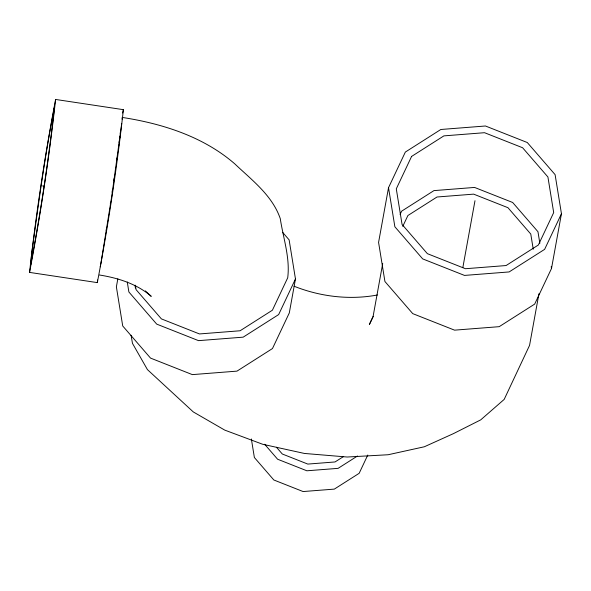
<?xml version="1.0" encoding="UTF-8"?>
<svg xmlns="http://www.w3.org/2000/svg" width="591" height="591" viewBox="0 0 591 591"><rect width="100%" height="100%" fill="white"/><g stroke="black" fill="none" stroke-linecap="round" stroke-linejoin="round"><path stroke-width="0.89" d="M29.55 272.399C35.948 214.474 44.709 156.696 55.606 99.451L123.379 109.667C116.981 167.593 108.219 225.37 97.323 282.616L29.55 272.399C40.447 215.146 49.208 157.376 55.606 99.451M97.323 282.616L97.537 279.986M120.246 133.684L120.387 131.985M121.709 123.489L111.817 195.82L100.81 264.147M122.064 119.16L122.211 117.424C162.518 123.652 203.459 136.654 234.73 163.818C251.869 180.115 272.274 195.348 280.267 218.596C283.222 238.203 290.24 257.853 287.706 277.8L272.399 310.216L240.101 330.768L199.47 333.945L161.402 318.896L136.085 289.664L135.361 285.209M116.87 159.511L117.107 157.723M118.525 147.026L118.761 145.238M119.116 142.564L119.352 140.784M119.707 138.102L119.943 136.322M112.113 192.208L112.379 190.391M113.834 180.395L114.1 178.578M106.203 230.446L106.483 228.621M110.31 204.035L110.591 202.218M117.831 278.819L116.375 286.871L122.721 325.973L150.528 358.094L192.356 374.62L236.991 371.126L272.473 348.55L289.295 312.942L295.47 278.974L289.125 239.865L282.616 232.352M388.523 187.672L378.58 242.406L384.926 281.508L412.74 313.629L454.568 330.155L499.203 326.668L534.685 304.092L551.506 268.477L561.45 213.75L555.104 174.641L527.29 142.527L485.462 125.994L440.827 129.488L405.345 152.064L388.523 187.672L394.869 226.774L422.683 258.895L464.511 275.421L509.147 271.934L544.629 249.358L561.45 213.75M382.717 263.505L373.091 316.466L369.382 324.511L373.276 316.333M462.827 267.627L474.987 200.711M538.94 293.742L529.551 345.395L504.189 399.398L480.719 419.869L453.393 433.646L424.338 446.774L388.124 454.745L347.227 457.02L304.439 453.452L262.67 444.269L224.757 430.115L193.301 411.934L147.432 369.611L132.458 343.341L131.091 335.252M122.647 113.029L123.379 109.667M100.234 266.829L100.618 265.041M295.47 278.974L278.649 314.582L243.167 337.158L198.532 340.645L156.704 324.119L128.89 291.998L127.272 281.996M400.077 214.481L401.651 211.157L433.949 190.612L474.58 187.436L512.648 202.477L537.965 231.716L539.842 243.285M402.774 226.375L407.901 215.523L437.015 197.002L473.635 194.136L507.957 207.7L530.777 234.051L533.237 249.203M367.779 455.048L359.151 473.317L334.329 489.112L303.102 491.549L273.832 479.988L254.374 457.515L251.367 438.987M343.534 456.548L335.031 461.955L307.815 464.083L282.306 454.006L276.455 447.254M357.489 456.008L338.096 468.353L306.869 470.791L277.607 459.229L264.635 444.247M377.45 294.983C349.673 300.221 320.233 296.66 294.037 286.214M42.582 185.921L44.399 186.195M99.436 275C117.964 277.969 136.861 283.813 151.244 296.357L145.334 290.875M134.984 285.335L135.428 288.061M551.211 266.659L551.506 268.477M31.574 254.248L30.717 264.635C40.639 212.524 48.61 159.932 54.438 107.207C44.768 155.861 38.304 205.114 31.574 254.248M411.595 156.43L396.288 188.839L402.065 224.44L427.382 253.672L465.449 268.72L506.081 265.544L538.379 244.992L553.693 212.575L547.916 176.982L522.599 147.743L484.524 132.702L443.893 135.878L411.595 156.43"/></g></svg>
